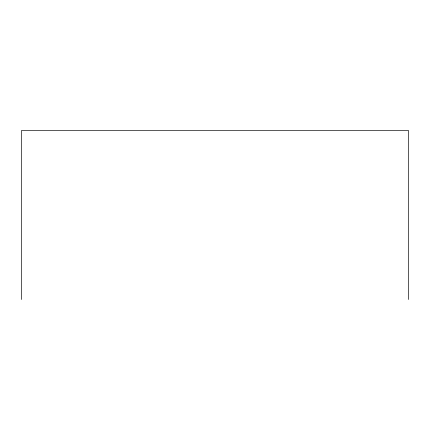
<?xml version="1.0" encoding="UTF-8"?>
<svg xmlns="http://www.w3.org/2000/svg" width="430" height="430" viewBox="0 0 430 430"><rect width="100%" height="100%" fill="white"/><g stroke="black" fill="none" stroke-linecap="round" stroke-linejoin="round"><path stroke-width="0.64" d="M408.5 299.495L408.5 130.505L21.5 130.505L21.5 299.495"/></g></svg>
